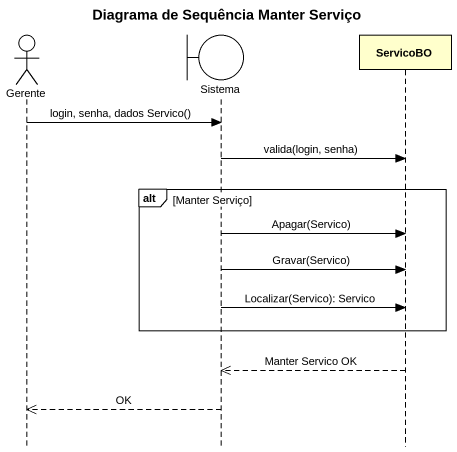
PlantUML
@startuml
title Diagrama de Sequência Manter Serviço
hide footbox
actor Gerente
boundary Sistema
participant ServicoBO

Gerente -> Sistema : login, senha, dados Servico()
Sistema -> ServicoBO : valida(login, senha)
alt Manter Serviço
  Sistema -> ServicoBO : Apagar(Servico)
  Sistema -> ServicoBO : Gravar(Servico)
  Sistema -> ServicoBO : Localizar(Servico): Servico
end
ServicoBO -->> Sistema : Manter Servico OK
Sistema -->> Gerente : OK
@enduml
